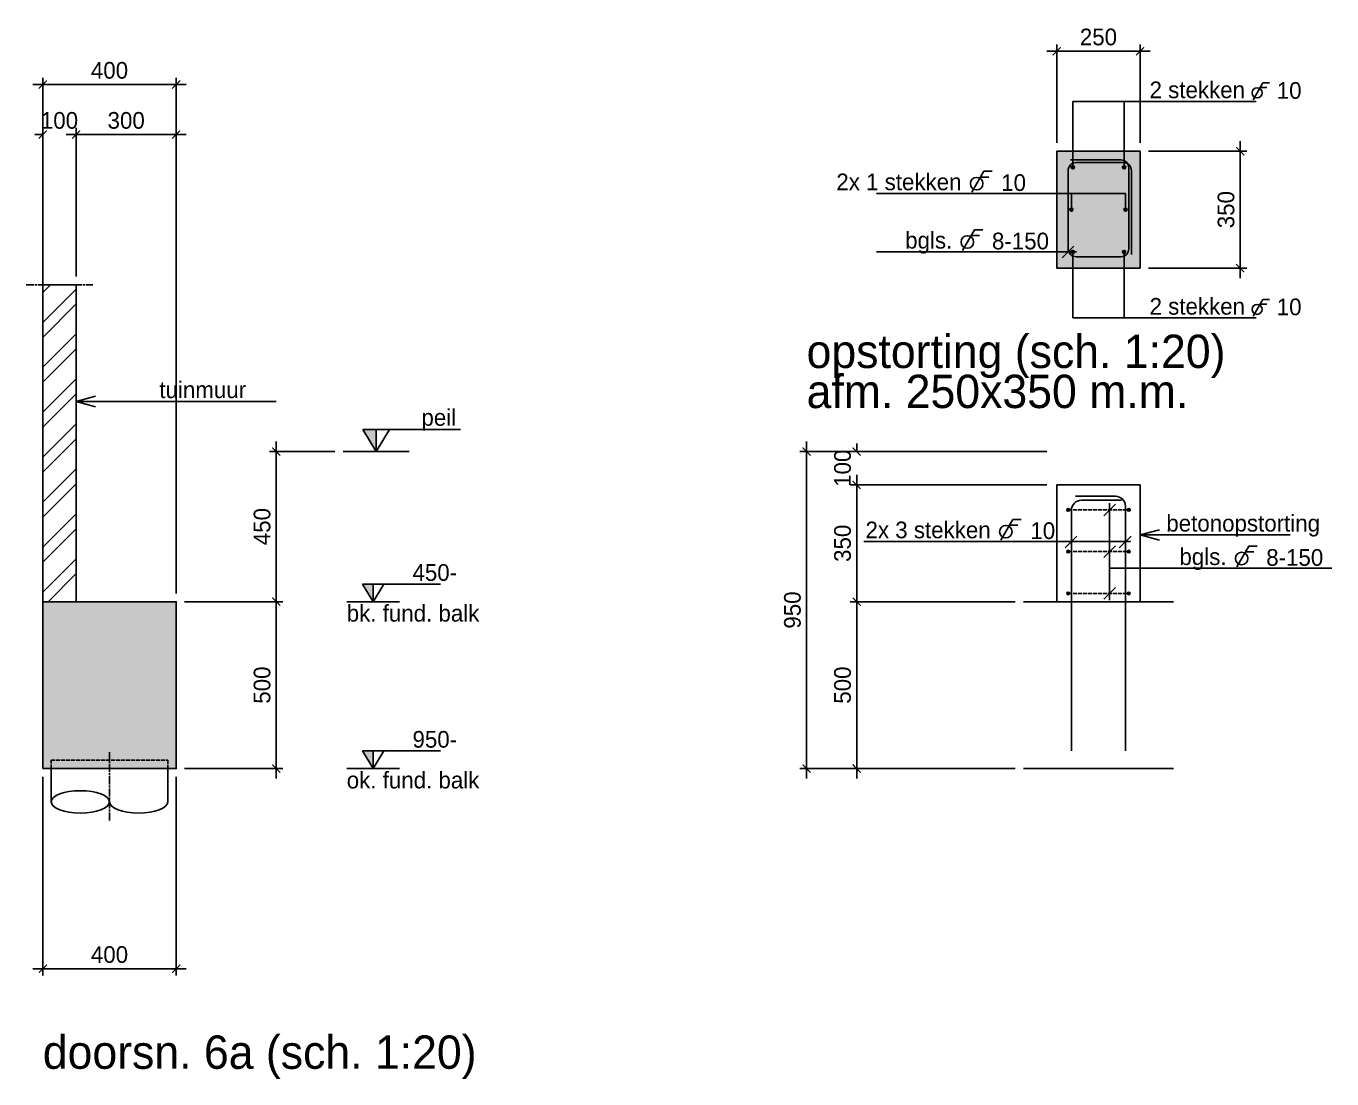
# Model space of a CAD drawing. Header units: millimetres. Extents: x -109306 to 269542, y -22401 to 197206.
# Drawn here: x -41831 to -37916, y 15534 to 18689 of the extents above; entities that cross this region are included whole.
import ezdxf
from ezdxf.enums import TextEntityAlignment as Align

# ---------------------------------------------------------------- set-up
doc = ezdxf.new("R2010")
doc.units = ezdxf.units.MM
doc.linetypes.add('CENTER', pattern=[36, 24, -3, 6, -3])
doc.linetypes.add('DASH', pattern=[15, 12, -3])
for name, color, linetype in [('10', 9, 'DASH'), ('13', 7, 'Continuous'), ('BETON - 13', 7, 'Continuous'), ('BETON - 18', 1, 'Continuous'), ('BETON - 25', 2, 'Continuous'), ('BETON - 35', 3, 'Continuous'), ('DIMENSION', 1, 'Continuous'), ('HATCH', 9, 'Continuous'), ('HATCH-beton', 254, 'Continuous'), ('PAAL', 3, 'Continuous'), ('STAAL-25', 2, 'Continuous'), ('STRAMIEN', 11, 'CENTER'), ('T25', 2, 'Continuous'), ('T50', 4, 'Continuous'), ('WAPENING - 25', 2, 'Continuous'), ('WAPENING - 50', 4, 'Continuous'), ('WAPENING-aanwijs', 1, 'Continuous'), ('WAPENING-tekst', 2, 'Continuous')]:
    doc.layers.add(name, color=color, linetype=linetype)
doc.styles.get("Standard").update_dxf_attribs({"font": ''})
doc.styles.get('Standard').set_extended_font_data('Century Gothic')
doc.dimstyles.new('1-20', dxfattribs={"dimscale": 20, "dimtxt": 2.5, "dimasz": 1.2, "dimexe": 1, "dimexo": 0, "dimgap": 0.8, "dimtad": 1, "dimdec": 0, "dimzin": 12, "dimdsep": 46, "dimtxsty": 'Standard', "dimblk1": 'ARCHTICK', "dimblk2": 'ARCHTICK', "dimsah": 1, "dimcen": 0.09, "dimdle": 1.5, "dimclrd": 256, "dimclre": 254, "dimclrt": 2, "dimadec": 0, "dimazin": 0, "dimtfac": 1, "dimtdec": 0, "dimtix": 1, "dimtofl": 0, "dimtmove": 2, "dimatfit": 3, "dimldrblk": 'ARCHTICK', "dimfxl": 1, "dimtolj": 1, "dimtzin": 0, "dimarcsym": 0})

# ---------------------------------------------------------------- blocks, each defined once
blk = doc.blocks.new('_ARCHTICK')
at = {"color": 0, "linetype": 'ByBlock', "const_width": 0.15}
blk.add_lwpolyline([(-0.5, -0.5), (0.5, 0.5)], dxfattribs=at)
blk = doc.blocks.new('*D187')
at = {"layer": 'Defpoints', "color": 0, "transparency": 16777216}
for p in [(-41781.3, 16438.7), (-41381.3, 16438.7), (-41381.3, 15863.7)]:
    blk.add_point(p, dxfattribs=at)
at = {"layer": 'DIMENSION', "color": 254, "lineweight": -2, "transparency": 16777216}
for p, q in [((-41781.3, 16438.7), (-41781.3, 15843.7)), ((-41381.3, 16438.7), (-41381.3, 15843.7))]:
    blk.add_line(p, q, dxfattribs=at)
at = {"layer": 'DIMENSION', "lineweight": -2, "transparency": 16777216}
blk.add_line((-41811.3, 15863.7), (-41351.3, 15863.7), dxfattribs=at)
at = {"layer": 'DIMENSION', "lineweight": -2, "transparency": 16777216, "xscale": 23.99999999999998, "yscale": 23.99999999999998, "zscale": 23.99999999999998, "rotation": 180}
blk.add_blockref('_ARCHTICK', (-41781.3, 15863.7), dxfattribs=at)
at = {"layer": 'DIMENSION', "lineweight": -2, "transparency": 16777216, "xscale": 23.99999999999998, "yscale": 23.99999999999998, "zscale": 23.99999999999998}
blk.add_blockref('_ARCHTICK', (-41381.3, 15863.7), dxfattribs=at)
at = {"layer": 'DIMENSION', "color": 2, "transparency": 16777216, "insert": (-41581.3, 15905.9), "char_height": 50, "attachment_point": 5}
blk.add_mtext('\\A1;400', dxfattribs=at)
blk = doc.blocks.new('*D188')
at = {"layer": 'Defpoints', "color": 0, "transparency": 16777216}
for p in [(-41356.3, 16963.7), (-41356.3, 16463.7), (-41081.3, 16463.7)]:
    blk.add_point(p, dxfattribs=at)
at = {"layer": 'DIMENSION', "color": 254, "lineweight": -2, "transparency": 16777216}
for p, q in [((-41356.3, 16963.7), (-41061.3, 16963.7)), ((-41356.3, 16463.7), (-41061.3, 16463.7))]:
    blk.add_line(p, q, dxfattribs=at)
at = {"layer": 'DIMENSION', "lineweight": -2, "transparency": 16777216}
blk.add_line((-41081.3, 16993.7), (-41081.3, 16433.7), dxfattribs=at)
at = {"layer": 'DIMENSION', "lineweight": -2, "transparency": 16777216, "xscale": 23.99999999999998, "yscale": 23.99999999999998, "zscale": 23.99999999999998}
for p, rotation in [((-41081.3, 16963.7), 90), ((-41081.3, 16463.7), 270)]:
    blk.add_blockref('_ARCHTICK', p, dxfattribs=dict(at, rotation=rotation))
at = {"layer": 'DIMENSION', "color": 2, "transparency": 16777216, "insert": (-41123.6, 16713.7), "char_height": 50, "attachment_point": 5, "rotation": 90}
blk.add_mtext('\\A1;500', dxfattribs=at)
blk = doc.blocks.new('A$C680E42B6')
at = {"layer": '13'}
for p in [(144.9, 38.8), (144.9, -38.8)]:
    blk.add_line(p, (0, 0), dxfattribs=at)
blk = doc.blocks.new('A$C0DE41A36')
at = {"layer": 'DIMENSION', "xscale": -0.4, "yscale": 0.4, "zscale": 0.4, "rotation": 180}
blk.add_blockref('A$C680E42B6', (0, 0), dxfattribs=at)
blk = doc.blocks.new('hoogte')
at = {"layer": 'DIMENSION'}
blk.add_hatch(color=256, dxfattribs=at).paths.add_polyline_path([(1.81, 2.63), (0.21, 2.63), (0.21, 0)])
for p, q in [((1.81, 2.63), (-9.88, 2.63)), ((0.21, 0), (-1.39, 2.63)), ((0.21, 0), (1.81, 2.63)), ((0.21, 0), (0.21, 2.63)), ((4.16, 0), (-3.74, 0))]:
    blk.add_line(p, q, dxfattribs=at)
at = {"layer": 'DIMENSION', "color": 2}
blk.add_attdef('HOOGTE', (-9.82, 3.09), '', height=2, dxfattribs=at)
at = {"layer": 'DIMENSION', "color": 1}
blk.add_attdef('POSITIE', (-9.92, -2.78), '', height=1.8, dxfattribs=at)
blk = doc.blocks.new('*D189')
at = {"layer": 'Defpoints', "color": 0, "transparency": 16777216}
for p in [(-41381.3, 18513.7), (-41781.3, 16988.7), (-41381.3, 16988.7)]:
    blk.add_point(p, dxfattribs=at)
at = {"layer": 'DIMENSION', "color": 254, "lineweight": -2, "transparency": 16777216}
for p, q in [((-41781.3, 16988.7), (-41781.3, 18533.7)), ((-41381.3, 16988.7), (-41381.3, 18533.7))]:
    blk.add_line(p, q, dxfattribs=at)
at = {"layer": 'DIMENSION', "lineweight": -2, "transparency": 16777216}
blk.add_line((-41811.3, 18513.7), (-41351.3, 18513.7), dxfattribs=at)
at = {"layer": 'DIMENSION', "lineweight": -2, "transparency": 16777216, "xscale": 23.99999999999998, "yscale": 23.99999999999998, "zscale": 23.99999999999998, "rotation": 180}
blk.add_blockref('_ARCHTICK', (-41781.3, 18513.7), dxfattribs=at)
at = {"layer": 'DIMENSION', "lineweight": -2, "transparency": 16777216, "xscale": 23.99999999999998, "yscale": 23.99999999999998, "zscale": 23.99999999999998}
blk.add_blockref('_ARCHTICK', (-41381.3, 18513.7), dxfattribs=at)
at = {"layer": 'DIMENSION', "color": 2, "transparency": 16777216, "insert": (-41581.3, 18555.9), "char_height": 50, "attachment_point": 5}
blk.add_mtext('\\A1;400', dxfattribs=at)
blk = doc.blocks.new('*D190')
at = {"layer": 'Defpoints', "color": 0, "transparency": 16777216}
for p in [(-41781.3, 18363.7), (-41781.3, 17938.7), (-41681.3, 17938.7)]:
    blk.add_point(p, dxfattribs=at)
at = {"layer": 'DIMENSION', "color": 254, "lineweight": -2, "transparency": 16777216}
for p, q in [((-41781.3, 17938.7), (-41781.3, 18383.7)), ((-41681.3, 17938.7), (-41681.3, 18383.7))]:
    blk.add_line(p, q, dxfattribs=at)
at = {"layer": 'DIMENSION', "lineweight": -2, "transparency": 16777216}
for p, q in [((-41781.3, 18363.7), (-41805.3, 18363.7)), ((-41681.3, 18363.7), (-41657.3, 18363.7))]:
    blk.add_line(p, q, dxfattribs=at)
at = {"layer": 'DIMENSION', "lineweight": -2, "transparency": 16777216, "xscale": 23.99999999999998, "yscale": 23.99999999999998, "zscale": 23.99999999999998}
blk.add_blockref('_ARCHTICK', (-41781.3, 18363.7), dxfattribs=at)
at = {"layer": 'DIMENSION', "lineweight": -2, "transparency": 16777216, "xscale": 23.99999999999998, "yscale": 23.99999999999998, "zscale": 23.99999999999998, "rotation": 180}
blk.add_blockref('_ARCHTICK', (-41681.3, 18363.7), dxfattribs=at)
at = {"layer": 'DIMENSION', "color": 2, "transparency": 16777216, "insert": (-41731.3, 18405.9), "char_height": 50, "attachment_point": 5}
blk.add_mtext('\\A1;100', dxfattribs=at)
blk = doc.blocks.new('*D191')
at = {"layer": 'Defpoints', "color": 0, "transparency": 16777216}
for p in [(-41681.3, 18363.7), (-41681.3, 17938.7), (-41381.3, 16988.7)]:
    blk.add_point(p, dxfattribs=at)
at = {"layer": 'DIMENSION', "color": 254, "lineweight": -2, "transparency": 16777216}
for p, q in [((-41681.3, 17938.7), (-41681.3, 18383.7)), ((-41381.3, 16988.7), (-41381.3, 18383.7))]:
    blk.add_line(p, q, dxfattribs=at)
at = {"layer": 'DIMENSION', "lineweight": -2, "transparency": 16777216}
blk.add_line((-41351.3, 18363.7), (-41711.3, 18363.7), dxfattribs=at)
at = {"layer": 'DIMENSION', "lineweight": -2, "transparency": 16777216, "xscale": 23.99999999999998, "yscale": 23.99999999999998, "zscale": 23.99999999999998, "rotation": 180}
blk.add_blockref('_ARCHTICK', (-41681.3, 18363.7), dxfattribs=at)
at = {"layer": 'DIMENSION', "lineweight": -2, "transparency": 16777216, "xscale": 23.99999999999998, "yscale": 23.99999999999998, "zscale": 23.99999999999998}
blk.add_blockref('_ARCHTICK', (-41381.3, 18363.7), dxfattribs=at)
at = {"layer": 'DIMENSION', "color": 2, "transparency": 16777216, "insert": (-41531.3, 18405.9), "char_height": 50, "attachment_point": 5}
blk.add_mtext('\\A1;300', dxfattribs=at)
blk = doc.blocks.new('*D192')
at = {"layer": 'Defpoints', "color": 0, "transparency": 16777216}
for p in [(-41081.3, 17413.7), (-40905.1, 17413.7), (-41356.3, 16963.7)]:
    blk.add_point(p, dxfattribs=at)
at = {"layer": 'DIMENSION', "lineweight": -2, "transparency": 16777216}
blk.add_line((-41081.3, 16933.7), (-41081.3, 17443.7), dxfattribs=at)
at = {"layer": 'DIMENSION', "color": 254, "lineweight": -2, "transparency": 16777216}
for p, q in [((-40905.1, 17413.7), (-41101.3, 17413.7)), ((-41356.3, 16963.7), (-41061.3, 16963.7))]:
    blk.add_line(p, q, dxfattribs=at)
at = {"layer": 'DIMENSION', "lineweight": -2, "transparency": 16777216, "xscale": 23.99999999999998, "yscale": 23.99999999999998, "zscale": 23.99999999999998}
for p, rotation in [((-41081.3, 17413.7), 90), ((-41081.3, 16963.7), 270)]:
    blk.add_blockref('_ARCHTICK', p, dxfattribs=dict(at, rotation=rotation))
at = {"layer": 'DIMENSION', "color": 2, "transparency": 16777216, "insert": (-41123.6, 17188.7), "char_height": 50, "attachment_point": 5, "rotation": 90}
blk.add_mtext('\\A1;450', dxfattribs=at)
blk = doc.blocks.new('A$C37C67F26')
at = {"layer": '10'}
blk.add_lwpolyline([(-175, 0), (-175, 25), (175, 25), (175, 0)], dxfattribs=at)
at = {"layer": '13'}
for p, q in [((-175, 0), (-175, -100)), ((175, 0), (175, -100))]:
    blk.add_line(p, q, dxfattribs=at)
at = {"layer": '13', "extrusion": (0, 0, -1)}
blk.add_ellipse((-87.5, -100), major_axis=(-87.5, 0), ratio=0.382785, dxfattribs=at)
at = {"layer": '13'}
blk.add_ellipse((87.5, -100), major_axis=(-87.5, 0), ratio=0.382785, start_param=0.000001, end_param=3.141592, dxfattribs=at)
at = {"layer": 'STRAMIEN'}
blk.add_line((0, 48.6), (0, -158.5), dxfattribs=at)
blk = doc.blocks.new('waptekst')
for p, q in [((-0.59, -1.02), (0.86, 1.48)), ((0.45, 0.78), (1.45, 0.78)), ((0.86, 1.48), (1.86, 1.48))]:
    blk.add_line(p, q)
blk.add_circle((0, 0), 0.75)
blk.add_attdef('AANTAL', text='', height=2).set_placement((-1.81, -0.79), align=Align.RIGHT)
blk.add_attdef('DIAM', (2.95, -0.88), '', height=2)
blk = doc.blocks.new('A$C7999215C')
at = {"layer": 'WAPENING - 50'}
h = blk.add_hatch(color=256, dxfattribs=at)
h.dxf.hatch_style = 1
edge = h.paths.add_edge_path()
edge.add_arc((0, 0), 5, 0, 360)
blk.add_circle((0, 0), 5, dxfattribs=at)
blk = doc.blocks.new('A$C7C9A476D')
at = {"layer": 'WAPENING - 50', "xscale": -0.8, "yscale": 0.8, "zscale": 0.8, "rotation": 270}
for p in [(0, 0), (181.7, 0)]:
    blk.add_blockref('A$C7999215C', p, dxfattribs=at)
blk = doc.blocks.new('*D208')
at = {"layer": 'Defpoints', "color": 0, "transparency": 16777216}
for p in [(-38465.7, 18313.7), (-38465.7, 17963.7), (-38190.7, 17963.7)]:
    blk.add_point(p, dxfattribs=at)
at = {"layer": 'DIMENSION', "lineweight": -2, "transparency": 16777216}
blk.add_line((-38190.7, 18343.7), (-38190.7, 17933.7), dxfattribs=at)
at = {"layer": 'DIMENSION', "color": 254, "lineweight": -2, "transparency": 16777216}
for p, q in [((-38465.7, 18313.7), (-38170.7, 18313.7)), ((-38465.7, 17963.7), (-38170.7, 17963.7))]:
    blk.add_line(p, q, dxfattribs=at)
at = {"layer": 'DIMENSION', "lineweight": -2, "transparency": 16777216, "xscale": 23.99999999999998, "yscale": 23.99999999999998, "zscale": 23.99999999999998}
for p, rotation in [((-38190.7, 18313.7), 90), ((-38190.7, 17963.7), 270)]:
    blk.add_blockref('_ARCHTICK', p, dxfattribs=dict(at, rotation=rotation))
at = {"layer": 'DIMENSION', "color": 2, "transparency": 16777216, "insert": (-38232.9, 18138.7), "char_height": 50, "attachment_point": 5, "rotation": 90}
blk.add_mtext('\\A1;350', dxfattribs=at)
blk = doc.blocks.new('*D209')
at = {"layer": 'Defpoints', "color": 0, "transparency": 16777216}
for p in [(-38740.7, 18613.7), (-38740.7, 18338.7), (-38490.7, 18338.7)]:
    blk.add_point(p, dxfattribs=at)
at = {"layer": 'DIMENSION', "lineweight": -2, "transparency": 16777216}
blk.add_line((-38460.7, 18613.7), (-38770.7, 18613.7), dxfattribs=at)
at = {"layer": 'DIMENSION', "color": 254, "lineweight": -2, "transparency": 16777216}
for p, q in [((-38740.7, 18338.7), (-38740.7, 18633.7)), ((-38490.7, 18338.7), (-38490.7, 18633.7))]:
    blk.add_line(p, q, dxfattribs=at)
at = {"layer": 'DIMENSION', "lineweight": -2, "transparency": 16777216, "xscale": 23.99999999999998, "yscale": 23.99999999999998, "zscale": 23.99999999999998, "rotation": 180}
blk.add_blockref('_ARCHTICK', (-38740.7, 18613.7), dxfattribs=at)
at = {"layer": 'DIMENSION', "lineweight": -2, "transparency": 16777216, "xscale": 23.99999999999998, "yscale": 23.99999999999998, "zscale": 23.99999999999998}
blk.add_blockref('_ARCHTICK', (-38490.7, 18613.7), dxfattribs=at)
at = {"layer": 'DIMENSION', "color": 2, "transparency": 16777216, "insert": (-38615.7, 18655.9), "char_height": 50, "attachment_point": 5}
blk.add_mtext('\\A1;250', dxfattribs=at)
blk = doc.blocks.new('*D210')
at = {"layer": 'Defpoints', "color": 0, "transparency": 16777216}
for p in [(-38770.4, 17313.7), (-39340.7, 16963.7), (-38865.7, 16963.7)]:
    blk.add_point(p, dxfattribs=at)
at = {"layer": 'DIMENSION', "color": 254, "lineweight": -2, "transparency": 16777216}
for p, q in [((-38770.4, 17313.7), (-39360.7, 17313.7)), ((-38865.7, 16963.7), (-39360.7, 16963.7))]:
    blk.add_line(p, q, dxfattribs=at)
at = {"layer": 'DIMENSION', "lineweight": -2, "transparency": 16777216}
blk.add_line((-39340.7, 17343.7), (-39340.7, 16933.7), dxfattribs=at)
at = {"layer": 'DIMENSION', "lineweight": -2, "transparency": 16777216, "xscale": 23.99999999999998, "yscale": 23.99999999999998, "zscale": 23.99999999999998}
for p, rotation in [((-39340.7, 17313.7), 90), ((-39340.7, 16963.7), 270)]:
    blk.add_blockref('_ARCHTICK', p, dxfattribs=dict(at, rotation=rotation))
at = {"layer": 'DIMENSION', "color": 2, "transparency": 16777216, "insert": (-39382.9, 17138.7), "char_height": 50, "attachment_point": 5, "rotation": 90}
blk.add_mtext('\\A1;350', dxfattribs=at)
blk = doc.blocks.new('*D211')
at = {"layer": 'Defpoints', "color": 0, "transparency": 16777216}
for p in [(-39490.9, 17413.7), (-38770.7, 17413.7), (-38865.7, 16463.7)]:
    blk.add_point(p, dxfattribs=at)
at = {"layer": 'DIMENSION', "lineweight": -2, "transparency": 16777216}
blk.add_line((-39490.9, 16433.7), (-39490.9, 17443.7), dxfattribs=at)
at = {"layer": 'DIMENSION', "color": 254, "lineweight": -2, "transparency": 16777216}
for p, q in [((-38770.7, 17413.7), (-39510.9, 17413.7)), ((-38865.7, 16463.7), (-39510.9, 16463.7))]:
    blk.add_line(p, q, dxfattribs=at)
at = {"layer": 'DIMENSION', "lineweight": -2, "transparency": 16777216, "xscale": 23.99999999999998, "yscale": 23.99999999999998, "zscale": 23.99999999999998}
for p, rotation in [((-39490.9, 17413.7), 90), ((-39490.9, 16463.7), 270)]:
    blk.add_blockref('_ARCHTICK', p, dxfattribs=dict(at, rotation=rotation))
at = {"layer": 'DIMENSION', "color": 2, "transparency": 16777216, "insert": (-39533.2, 16938.7), "char_height": 50, "attachment_point": 5, "rotation": 90}
blk.add_mtext('\\A1;950', dxfattribs=at)
blk = doc.blocks.new('*D212')
at = {"layer": 'Defpoints', "color": 0, "transparency": 16777216}
for p in [(-39340.7, 16963.7), (-38865.7, 16963.7), (-38865.7, 16463.7)]:
    blk.add_point(p, dxfattribs=at)
at = {"layer": 'DIMENSION', "color": 254, "lineweight": -2, "transparency": 16777216}
for p, q in [((-38865.7, 16963.7), (-39360.7, 16963.7)), ((-38865.7, 16463.7), (-39360.7, 16463.7))]:
    blk.add_line(p, q, dxfattribs=at)
at = {"layer": 'DIMENSION', "lineweight": -2, "transparency": 16777216}
blk.add_line((-39340.7, 16433.7), (-39340.7, 16993.7), dxfattribs=at)
at = {"layer": 'DIMENSION', "lineweight": -2, "transparency": 16777216, "xscale": 23.99999999999998, "yscale": 23.99999999999998, "zscale": 23.99999999999998}
for p, rotation in [((-39340.7, 16963.7), 90), ((-39340.7, 16463.7), 270)]:
    blk.add_blockref('_ARCHTICK', p, dxfattribs=dict(at, rotation=rotation))
at = {"layer": 'DIMENSION', "color": 2, "transparency": 16777216, "insert": (-39382.9, 16713.7), "char_height": 50, "attachment_point": 5, "rotation": 90}
blk.add_mtext('\\A1;500', dxfattribs=at)
blk = doc.blocks.new('*D213')
at = {"layer": 'Defpoints', "color": 0, "transparency": 16777216}
for p in [(-39340.7, 17413.7), (-38770.7, 17413.7), (-38770.4, 17313.7)]:
    blk.add_point(p, dxfattribs=at)
at = {"layer": 'DIMENSION', "lineweight": -2, "transparency": 16777216}
for p, q in [((-39340.7, 17413.7), (-39340.7, 17437.7)), ((-39340.7, 17313.7), (-39340.7, 17289.7))]:
    blk.add_line(p, q, dxfattribs=at)
at = {"layer": 'DIMENSION', "color": 254, "lineweight": -2, "transparency": 16777216}
for p, q in [((-38770.7, 17413.7), (-39360.7, 17413.7)), ((-38770.4, 17313.7), (-39360.7, 17313.7))]:
    blk.add_line(p, q, dxfattribs=at)
at = {"layer": 'DIMENSION', "lineweight": -2, "transparency": 16777216, "xscale": 23.99999999999998, "yscale": 23.99999999999998, "zscale": 23.99999999999998}
for p, rotation in [((-39340.7, 17413.7), 270), ((-39340.7, 17313.7), 90)]:
    blk.add_blockref('_ARCHTICK', p, dxfattribs=dict(at, rotation=rotation))
at = {"layer": 'DIMENSION', "color": 2, "transparency": 16777216, "insert": (-39382.9, 17363.7), "char_height": 50, "attachment_point": 5, "rotation": 90}
blk.add_mtext('\\A1;100', dxfattribs=at)

msp = doc.modelspace()

# ---------------------------------------------------------------- hatches: boundary and pattern name
at = {"layer": 'HATCH'}
h = msp.add_hatch(dxfattribs=at)
h.set_pattern_fill('ANSI32', color=256, scale=10)
h.set_pattern_definition([(45, (-149981.26, 660.67), (-67.35192, 67.35192), []), (45, (-149936.36, 660.67), (-67.35192, 67.35192), [])])
h.paths.add_polyline_path([(-41781.3, 16963.7), (-41681.3, 16963.7), (-41681.3, 17913.7), (-41781.3, 17913.7)])
h = msp.add_hatch(color=254, dxfattribs=at)
h.dxf.hatch_style = 1
h.paths.add_polyline_path([(-41781.3, 16463.7), (-41381.3, 16463.7), (-41381.3, 16963.7), (-41781.3, 16963.7)])
at = {"layer": 'HATCH-beton'}
msp.add_hatch(color=256, dxfattribs=at).paths.add_polyline_path([(-38740.7, 18313.7), (-38490.7, 18313.7), (-38490.7, 17963.7), (-38740.7, 17963.7)])
h = msp.add_hatch(color=254, dxfattribs=at)
h.dxf.hatch_style = 1
h.paths.add_polyline_path([(-41781.3, 16463.7), (-41381.3, 16463.7), (-41381.3, 16963.7), (-41781.3, 16963.7)])

# ---------------------------------------------------------------- linework, layer by layer
at = {"layer": '13'}
for p, q in [((-41681.3, 17563.7), (-41081.4, 17563.7)), ((-38490.7, 17163.7), (-38040.7, 17163.7))]:
    msp.add_line(p, q, dxfattribs=at)
at = {"layer": 'BETON - 13', "color": 7}
for points in [[(-38840.7, 16963.7), (-38390.7, 16963.7)], [(-38840.7, 16463.7), (-38390.7, 16463.7)]]:
    msp.add_lwpolyline(points, dxfattribs=at)
at = {"layer": 'BETON - 18'}
msp.add_lwpolyline([(-41781.3, 16963.7), (-41681.3, 16963.7), (-41681.3, 17913.7), (-41781.3, 17913.7)], close=True, dxfattribs=at)
at = {"layer": 'BETON - 25'}
msp.add_lwpolyline([(-38490.7, 16963.7), (-38490.7, 17313.7), (-38740.7, 17313.7), (-38740.7, 16963.7)], dxfattribs=at)
msp.add_lwpolyline([(-41781.3, 16463.7), (-41381.3, 16463.7), (-41381.3, 16963.7), (-41781.3, 16963.7)], close=True, dxfattribs=at)
at = {"layer": 'BETON - 35'}
msp.add_lwpolyline([(-38740.7, 18313.7), (-38490.7, 18313.7), (-38490.7, 17963.7), (-38740.7, 17963.7)], close=True, dxfattribs=at)
at = {"layer": 'STRAMIEN'}
msp.add_lwpolyline([(-41831.3, 17913.7), (-41631.3, 17913.7)], dxfattribs=at)
at = {"layer": 'WAPENING - 25'}
for points in [[(-38516.7, 18004.7), (-38516.7, 18255.7, 0.414214), (-38540.7, 18279.7), (-38682.7, 18279.7, 0.414214), (-38706.7, 18255.7), (-38706.7, 18021.7, 0.414214), (-38682.7, 17997.7), (-38548.7, 17997.7, 0.414214), (-38524.7, 18021.7), (-38524.7, 18263.7, 0.414214), (-38548.7, 18287.7), (-38699.7, 18287.7)], [(-38684.7, 17279.7), (-38564.7, 17279.7, -0.414214), (-38534.7, 17249.7), (-38534.7, 16516.3)], [(-38546.6, 17267.7), (-38666.7, 17267.7, 0.414214), (-38696.7, 17237.7), (-38696.7, 16516.3)]]:
    msp.add_lwpolyline(points, format="xyb", dxfattribs=at)
at = {"layer": 'WAPENING - 25', "linetype": 'DASH'}
for points in [[(-38706.3, 17238.7), (-38524.7, 17238.7)], [(-38706.3, 17113.7), (-38524.7, 17113.7)], [(-38706.3, 16988.7), (-38524.7, 16988.7)]]:
    msp.add_lwpolyline(points, dxfattribs=at)
at = {"layer": 'WAPENING-aanwijs'}
for p, q in [((-38692.6, 18463.3), (-38142.6, 18463.3)), ((-38692.6, 18265.6), (-38692.6, 18463.3)), ((-38538.8, 18265.6), (-38538.8, 18463.3)), ((-39281.7, 18186.9), (-38534.7, 18186.9)), ((-38689, 18029.6), (-38724.3, 17994.2)), ((-38681.7, 18011.9), (-39281.7, 18011.9)), ((-38692.6, 18011.8), (-38692.6, 17814)), ((-38538.8, 18011.8), (-38538.8, 17814)), ((-38692.6, 17814), (-38142.6, 17814)), ((-38564.5, 17256.3), (-38599.9, 17221)), ((-38582.2, 17258.7), (-38582.2, 16968.7)), ((-38680, 17160.3), (-38715.3, 17125)), ((-38518, 17160.3), (-38553.3, 17125)), ((-38519.7, 17143.7), (-39319.7, 17143.7)), ((-38564.5, 17131.3), (-38599.9, 17096)), ((-37915.7, 17063.7), (-38582.2, 17063.7)), ((-38564.5, 17006.3), (-38599.9, 16971))]:
    msp.add_line(p, q, dxfattribs=at)
for points in [[(-38696.7, 18138.7), (-38696.7, 18186.9)], [(-38534.7, 18138.7), (-38534.7, 18186.9)]]:
    msp.add_lwpolyline(points, dxfattribs=at)

# ---------------------------------------------------------------- block references
at = {"layer": 'DIMENSION'}
ref = msp.add_blockref('hoogte', (-40776.1, 17413.7), dxfattribs=dict(at, xscale=-25, yscale=25, zscale=25))
ref.add_attrib('HOOGTE', 'peil', (-40645.8, 17490.9), dxfattribs={"color": 2, "height": 50})
ref = msp.add_blockref('hoogte', (-40786.6, 16963.7), dxfattribs=dict(at, xscale=-20, yscale=20, zscale=25))
ref.add_attrib('HOOGTE', '450-', (-40672.7, 17026.2), dxfattribs={"color": 2, "height": 50})
ref.add_attrib('POSITIE', 'bk. fund. balk', (-40869.9, 16904), dxfattribs={"color": 1, "height": 50})
ref = msp.add_blockref('hoogte', (-40786.6, 16463.7), dxfattribs=dict(at, xscale=-20, yscale=20, zscale=25))
ref.add_attrib('HOOGTE', '950-', (-40672.7, 16526.2), dxfattribs={"color": 2, "height": 50})
ref.add_attrib('POSITIE', 'ok. fund. balk', (-40869.9, 16404), dxfattribs={"color": 1, "height": 50})
at = {"layer": 'PAAL'}
msp.add_blockref('A$C37C67F26', (-41581.3, 16463.7), dxfattribs=at)
at = {"layer": 'STAAL-25', "xscale": -1, "rotation": 180.0000179416437}
msp.add_blockref('A$C0DE41A36', (-41681.3, 17563.7), dxfattribs=at)
at = {"layer": 'STAAL-25', "rotation": 359.9999820583562}
msp.add_blockref('A$C0DE41A36', (-38490.7, 17163.7), dxfattribs=at)
at = {"layer": 'WAPENING - 25'}
for p in [(-38706.3, 17238.7), (-38706.3, 17113.7), (-38706.3, 16988.7)]:
    msp.add_blockref('A$C7C9A476D', p, dxfattribs=at)
at = {"layer": 'WAPENING - 50', "yscale": 0.9599999999999992, "zscale": 0.9599999999999992, "rotation": 180}
for p, xscale in [((-38692.6, 18265.6), -0.9599999999999992), ((-38538.8, 18265.6), 0.9599999999999992), ((-38696.8, 18138.8), -0.9599999999999992), ((-38534.5, 18138.8), 0.9599999999999992), ((-38692.7, 18011.9), -0.9599999999999992), ((-38538.9, 18011.9), -0.9599999999999992)]:
    msp.add_blockref('A$C7999215C', p, dxfattribs=dict(at, xscale=xscale))
at = {"layer": 'WAPENING-tekst'}
ref = msp.add_blockref('waptekst', (-38140, 18488.7), dxfattribs=dict(at, xscale=20, yscale=20, zscale=20))
ref.add_attrib('AANTAL', '2 stekken', dxfattribs={"layer": '0', "height": 50}).set_placement((-38176.2, 18472.8), align=Align.RIGHT)
ref.add_attrib('DIAM', '10', (-38080.9, 18471), dxfattribs={"layer": '0', "height": 50})
at = {"layer": 'WAPENING-tekst', "xscale": 25, "yscale": 25, "zscale": 25}
for p, values in [((-38981.1, 18216.7), {'AANTAL': '2x 1 stekken', 'DIAM': '10'}), ((-39008.8, 18041.7), {'AANTAL': 'bgls.', 'DIAM': '8-150'}), ((-38893.6, 17173.5), {'AANTAL': '2x 3 stekken', 'DIAM': '10'}), ((-38186.3, 17093.3), {'AANTAL': 'bgls.', 'DIAM': '8-150'})]:
    msp.add_blockref('waptekst', p, dxfattribs=at).add_auto_attribs(values)
at = {"layer": 'WAPENING-tekst'}
ref = msp.add_blockref('waptekst', (-38140, 17839.9), dxfattribs=dict(at, xscale=20, yscale=20, zscale=20))
ref.add_attrib('AANTAL', '2 stekken', dxfattribs={"layer": '0', "height": 50}).set_placement((-38176.2, 17824), align=Align.RIGHT)
ref.add_attrib('DIAM', '10', (-38080.9, 17822.3), dxfattribs={"layer": '0', "height": 50})

# ---------------------------------------------------------------- texts
at = {"layer": 'T25'}
for s, p in [('tuinmuur', (-41431.7, 17573.9)), ('betonopstorting ', (-38412.1, 17173.9))]:
    msp.add_text(s, height=50, dxfattribs=at).set_placement(p)
at = {"layer": 'T50'}
for s, p in [('opstorting (sch. 1:20)', (-39490.9, 17664)), ('afm. 250x350 m.m.', (-39490.9, 17544)), ('doorsn. 6a (sch. 1:20)', (-41781.3, 15563.7))]:
    msp.add_text(s, height=100, dxfattribs=at).set_placement(p)

# ---------------------------------------------------------------- dimensions: what is measured, and where the dimension line sits
at = {"layer": 'DIMENSION'}
for base, p1, p2, picture, middle in [((-38740.7, 18613.7), (-38490.7, 18338.7), (-38740.7, 18338.7), '*D209', (-38615.7, 18655.9)), ((-41381.3, 18513.7), (-41781.3, 16988.7), (-41381.3, 16988.7), '*D189', (-41581.3, 18555.9)), ((-41781.3, 18363.7), (-41681.3, 17938.7), (-41781.3, 17938.7), '*D190', (-41731.3, 18405.9)), ((-41681.3, 18363.7), (-41381.3, 16988.7), (-41681.3, 17938.7), '*D191', (-41531.3, 18405.9)), ((-41381.3, 15863.7), (-41781.3, 16438.7), (-41381.3, 16438.7), '*D187', (-41581.3, 15905.9))]:
    dim = msp.add_linear_dim(base=base, p1=p1, p2=p2, dimstyle='1-20', dxfattribs=at)
    dim.commit()
    dim.dimension.update_dxf_attribs({"geometry": picture, "text_midpoint": middle})
for base, p1, p2, angle, picture, middle in [((-38190.7, 17963.7), (-38465.7, 18313.7), (-38465.7, 17963.7), 90, '*D208', (-38232.9, 18138.7)), ((-41081.3, 17413.7), (-41356.3, 16963.7), (-40905.1, 17413.7), 90, '*D192', (-41123.6, 17188.7)), ((-39340.7, 17413.7), (-38770.4, 17313.7), (-38770.7, 17413.7), 90, '*D213', (-39382.9, 17363.7)), ((-39340.7, 16963.7), (-38770.4, 17313.7), (-38865.7, 16963.7), 90, '*D210', (-39382.9, 17138.7)), ((-41081.3, 16463.7), (-41356.3, 16963.7), (-41356.3, 16463.7), 90, '*D188', (-41123.6, 16713.7)), ((-39340.7, 16963.7), (-38865.7, 16463.7), (-38865.7, 16963.7), 270, '*D212', (-39382.9, 16713.7))]:
    dim = msp.add_linear_dim(base=base, p1=p1, p2=p2, angle=angle, dimstyle='1-20', dxfattribs=at)
    dim.commit()
    dim.dimension.update_dxf_attribs({"geometry": picture, "text_midpoint": middle})
dim = msp.add_linear_dim(base=(-39490.9, 17413.7), p1=(-38865.7, 16463.7), p2=(-38770.7, 17413.7), angle=90, dimstyle='1-20', dxfattribs=at)
dim.commit()
dim.dimension.update_dxf_attribs({"geometry": '*D211', "text_midpoint": (-39533.2, 16938.7), "dimtype": 160})

doc.saveas('drawing.dxf')
